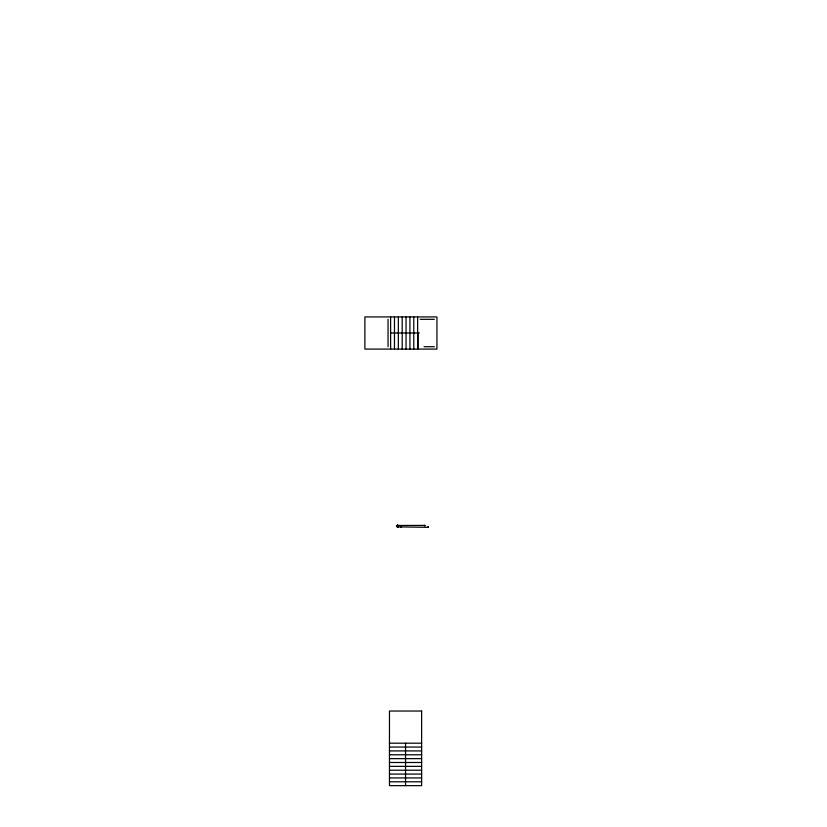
<?xml version="1.0" encoding="UTF-8"?>
<svg xmlns="http://www.w3.org/2000/svg" width="827" height="827" viewBox="0 0 827 827"><rect width="100%" height="100%" fill="white"/><g stroke="black" fill="none" stroke-linecap="round" stroke-linejoin="round"><path stroke-width="1.24" d="M398.5 526.954C394.624 526.251 399.41 524.204 397.849 525.776M397.839 525.631C396.04 525.538 398.81 525.331 396.464 526.024C398.996 524.897 394.541 526.458 397.694 525.455L424.861 525.414M398.025 526.799L396.557 526.303L397.963 527.109M397.818 526.427C395.709 526.592 397.125 525.569 397.766 527.088M397.425 525.879L397.28 525.166M397.053 526.199C395.182 526.075 398.655 524.763 397.332 525.9M396.846 526.137C396.712 525.321 396.247 526.861 397.229 526.313M396.619 526.396L396.939 526.013M396.898 526.23L397.012 526.623A4.755 2.822 -24.8 0 0 398.49 526.861L428.231 527.337L428.097 526.696M397.859 527.13L397.539 526.437L398.025 526.933M398.087 526.685L398.221 526.758M396.939 525.496L397.239 525.527A1.706 1.53 62.4 0 1 397.777 525.414L397.756 525.445A1.644 1.468 62.2 0 0 397.125 525.6A1.561 0.982 0 0 0 396.66 526.024L396.867 525.951M397.415 525.672L397.477 525.29M397.725 525.445L397.787 525.352A1.912 1.53 65.9 0 0 397.177 525.569L397.384 525.176M428.221 526.954L428.314 527.223M401.064 526.51L401.198 526.83M420.209 319.315L434.361 319.315M390.623 333.012L419.299 333.012M424.075 346.709L434.361 346.709M389.465 743.194L421.625 743.194M389.465 747.06L421.625 747.06M389.465 750.916L421.625 750.916M389.465 754.772L421.625 754.772M389.465 758.638L421.625 758.638M389.465 762.494L421.625 762.494M389.465 766.35L421.625 766.35M389.465 770.216L421.625 770.216M389.465 774.072L421.625 774.072M389.465 777.928L421.625 777.928M389.465 781.794L421.625 781.794M396.96 526.551L397.012 526.582A1.685 0.992 -24.4 0 1 396.66 526.282L396.66 526.282M418.059 333.012L418.059 349.087L436.935 349.087L436.935 316.927L364.893 316.927L364.893 349.087L417.635 349.087L417.635 316.927M413.779 316.927L413.779 349.087M409.923 316.927L409.923 349.087M406.057 316.927L406.057 349.087M405.54 743.194L405.54 785.65M402.201 316.927L402.201 349.087M398.345 316.927L398.345 349.087M394.479 316.927L394.479 349.087M390.623 316.927L390.623 349.087M388.049 319.315L388.049 346.709M424.758 525.362L424.861 525.879L424.758 525.362M400.557 526.789C401.353 528.825 402.077 525.228 400.557 526.789M421.625 711.034L389.465 711.034L389.465 785.65L421.625 785.65L421.625 711.034"/></g></svg>
